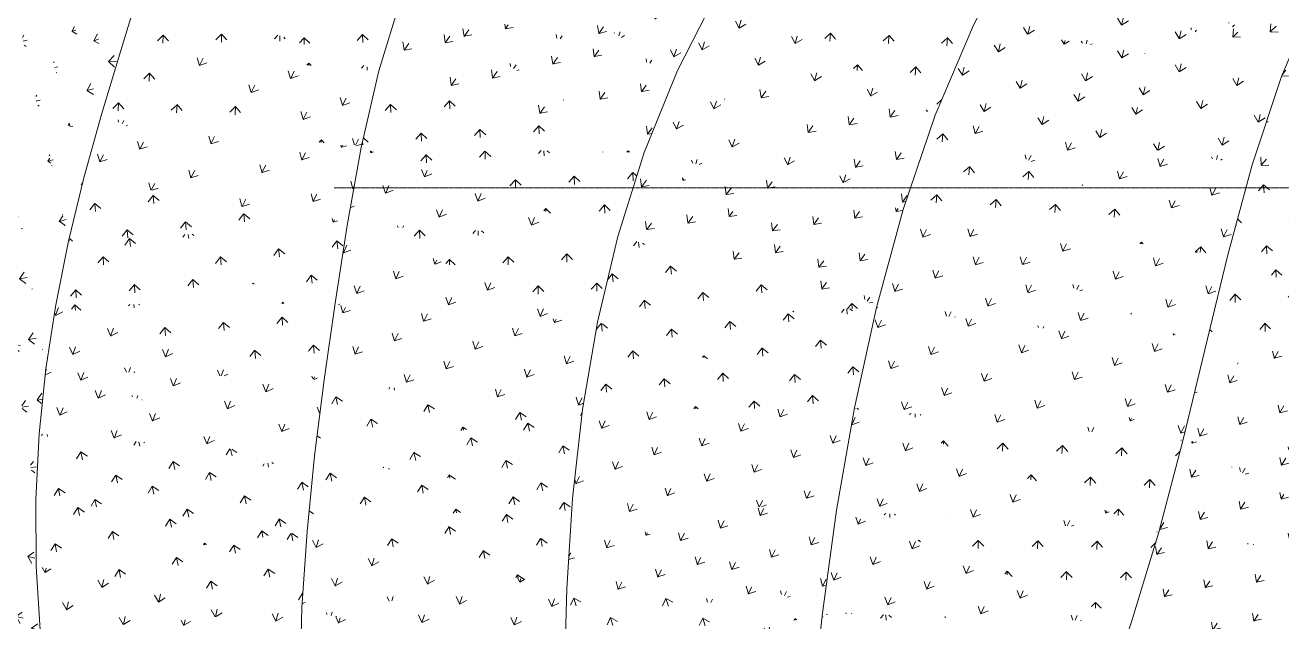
# Model space of a CAD drawing. Header units: millimetres. Extents: x 15878 to 679837, y -72324 to 391440.
# Drawn here: x 80726 to 88078, y -4382 to -890 of the extents above; entities that cross this region are included whole.
import ezdxf

# ---------------------------------------------------------------- set-up
doc = ezdxf.new("R2010")
doc.units = ezdxf.units.MM
doc.linetypes.add('Grid Line__1_200_', pattern=[10.5, 6, -1.5, 1.5, -1.5])
for name, color, linetype, lineweight in [('A-FLOR', 192, 'Continuous', 5), ('A-FLOR-PATT', 8, 'Continuous', 5), ('S-GRID', 1, 'Continuous', 5)]:
    doc.layers.add(name, color=color, linetype=linetype, lineweight=lineweight)

msp = doc.modelspace()

# ---------------------------------------------------------------- hatches: boundary and pattern name
at = {"layer": 'A-FLOR-PATT'}
h = msp.add_hatch(dxfattribs=at)
h.set_pattern_fill('FP_1890', color=256, style=0, pattern_type=2)
h.set_pattern_definition([(17.196, (3758.93, 13429.96), (112.9033, 222.04135), [44.286, -289.738]), (329.123, (3758.93, 13429.96), (112.90255, 222.0415), [45.045, -195.194]), (63.047, (3758.93, 13429.96), (-206.1882, 123.2919), [46.706, -202.391])])
h.paths.add_polyline_path([(81172.2, -1412.6), (81058.9, 1566.4), (79889.3, 3017.9), (79889.3, 2789), (81069.3, -1075.8)], flags=0)
h = msp.add_hatch(dxfattribs=at)
h.set_pattern_fill('FP_1892', color=256, style=0, pattern_type=2)
h.set_pattern_definition([(15.096, (-4049.8, 9642.3), (127.25497, 219.46756), [46.968, -307.287]), (329.363, (-4049.8, 9642.3), (127.25365, 219.4689), [46.804, -202.815]), (59.893, (-4049.8, 9642.3), (-214.7737, 127.20756), [47.567, -206.125])])
h.paths.add_polyline_path([(81069.3, -1783.9), (81172.2, -1412.6), (79889.3, 2789), (79889.3, 2727.4), (81053.8, -1724.5)], flags=0)
h = msp.add_hatch(dxfattribs=at)
h.set_pattern_fill('FP_1888', color=256, style=0, pattern_type=2)
h.set_pattern_definition([(13.219, (-2335.54, 11842.16), (133.94, 215.18427), [46.833, -306.402]), (327.371, (-2335.54, 11842.16), (133.94025, 215.1843), [46.739, -202.537]), (58.1, (-2335.54, 11842.16), (-209.9359, 134.4099), [47.525, -205.94])])
h.paths.add_polyline_path([(80979.8, -2154.9), (81069.3, -1783.9), (79889.3, 2727.4), (79889.3, 2660.7), (80905.1, -1825.3)], flags=0)
h = msp.add_hatch(dxfattribs=at)
h.set_pattern_fill('FP_1882', color=256, style=0, pattern_type=2)
h.set_pattern_definition([(11.699, (-630.03, 13783.46), (139.00133, 211.5214), [46.637, -305.123]), (325.692, (-630.03, 13783.46), (138.9993, 211.5231), [46.636, -202.091]), (56.689, (-630.03, 13783.46), (-205.4514, 140.1953), [47.457, -205.649])])
h.paths.add_polyline_path([(80905.1, -2527), (80979.8, -2154.9), (79889.3, 2660.7), (79889.3, 2590.7), (80847.1, -2234.9)], flags=0)
h = msp.add_hatch(dxfattribs=at)
h.set_pattern_fill('FP_1881', color=256, style=0, pattern_type=2)
h.set_pattern_definition([(10.489, (1229.54, 15610.93), (142.5174, 208.447), [46.332, -303.126]), (324.239, (1229.54, 15610.93), (142.5185, 208.44656), [46.467, -201.358]), (55.639, (1229.54, 15610.93), (-201.10045, 144.83035), [47.346, -205.165])])
h.paths.add_polyline_path([(80847.1, -2901.9), (80905.1, -2527), (79889.3, 2590.7), (79889.3, 2520.6), (80807.5, -2677.5)], flags=0)
h = msp.add_hatch(dxfattribs=at)
h.set_pattern_fill('FP_1889', color=256, style=0, pattern_type=2)
h.set_pattern_definition([(9.535, (3577.96, 17541.36), (144.3705, 205.8499), [45.81, -299.709]), (322.882, (3577.96, 17541.36), (144.3695, 205.8492), [46.176, -200.095]), (54.957, (3577.96, 17541.36), (-196.3758, 148.6125), [47.143, -204.286])])
h.paths.add_polyline_path([(80807.5, -3281.1), (80847.1, -2901.9), (79889.3, 2520.6), (79889.3, 2454.7), (80787.9, -3158.5)], flags=0)
h = msp.add_hatch(dxfattribs=at)
h.set_pattern_fill('FP_1874', color=256, style=0, pattern_type=2)
h.set_pattern_definition([(8.755, (7191.43, 19995.72), (143.92017, 203.4415), [44.799, -293.093]), (321.343, (7191.43, 19995.72), (143.9209, 203.4409), [45.629, -197.724]), (54.724, (7191.43, 19995.72), (-190.0355, 152.00954), [46.725, -202.477])])
h.paths.add_polyline_path([(80787.9, -3666.2), (80807.5, -3281.1), (79889.3, 2454.7), (79889.3, 2398.2), (80749.9, -3409.8)], flags=0)
h = msp.add_hatch(dxfattribs=at)
h.set_pattern_fill('FP_1870', color=256, style=0, pattern_type=2)
h.set_pattern_definition([(359.133, (17909.68, 30753.08), (163.16325, 177.1524), [42.691, -279.306]), (311.101, (17909.68, 30753.08), (163.1639, 177.1518), [45.292, -196.264]), (47.354, (17909.68, 30753.08), (-158.7969, 182.0243), [45.158, -195.685])])
h.paths.add_polyline_path([(79889.3, -8088.8), (80787.9, -3666.2), (79889.3, 2398.2), (79889.3, -8042.5)], flags=0)
h = msp.add_hatch(dxfattribs=at)
h.set_pattern_fill('FP_1891', color=256, style=0, pattern_type=2)
h.set_pattern_definition([(2.177, (853, 18308.08), (172.65277, 186.29797), [47.625, -311.585]), (317.177, (853, 18308.08), (172.6529, 186.2981), [47.625, -206.375]), (47.177, (853, 18308.08), (-186.2981, 172.6529), [47.625, -206.375])])
h.paths.add_polyline_path([(81172.2, -1412.6), (81400.8, -664), (81483.9, -288.2), (81503.2, 86), (81449.6, 457.6), (81343.1, 827.6), (81172.2, 1280.9), (81058.9, 1566.4), (81070.9, 1252.5)], flags=0)
h = msp.add_hatch(dxfattribs=at)
h.set_pattern_fill('FP_1364', color=256, style=0, pattern_type=2)
h.set_pattern_definition([(42.878, (-15365.78, -30671.97), (16.10034, 250.92692), [47.51, -310.835]), (358.352, (-15365.78, -30671.97), (16.0981, 250.9268), [46.237, -200.361]), (86.329, (-15365.78, -30671.97), (-246.4966, 7.09304), [47.145, -204.297])])
h.paths.add_polyline_path([(88074.7, -1190.4), (86836.4, 68), (86533.9, -393.5), (87903.6, -1101.9)], flags=0)
h = msp.add_hatch(dxfattribs=at)
h.set_pattern_fill('FP_1370', color=256, style=0, pattern_type=2)
h.set_pattern_definition([(43.296, (-13744.65, -29289.69), (15.38112, 252.21856), [47.266, -309.234]), (358.183, (-13744.65, -29289.69), (15.3819, 252.2181), [45.789, -198.42]), (86.51, (-13744.65, -29289.69), (-244.0863, 7.74295), [47.379, -205.308])])
h.paths.add_polyline_path([(88074.7, -1190.4), (88285.1, -693.3), (86836.4, 68), (88031.5, -1146.5)], flags=0)
h = msp.add_hatch(dxfattribs=at)
h.set_pattern_fill('FP_1654', color=256, style=0, pattern_type=2)
h.set_pattern_definition([(56.566, (-13622.88, -42613.11), (-43.3201, 247.07147), [47.54, -311.028]), (12.219, (-13622.88, -42613.11), (-43.32275, 247.071), [46.212, -200.253]), (99.945, (-13622.88, -42613.11), (-240.882, -52.16177), [47.033, -203.808])])
h.paths.add_polyline_path([(84542.8, -1155.5), (83096.6, -303.3), (82927.8, -721.7), (83575.1, -895.6)], flags=0)
h = msp.add_hatch(dxfattribs=at)
h.set_pattern_fill('FP_1662', color=256, style=0, pattern_type=2)
h.set_pattern_definition([(72.125, (-8240.52, -63036.24), (-109.66008, 221.33017), [47.571, -311.232]), (28.664, (-8240.52, -63036.24), (-109.6598, 221.3297), [46.967, -203.523]), (116.356, (-8240.52, -63036.24), (-219.7923, -120.15046), [46.314, -200.693])])
h.paths.add_polyline_path([(84542.8, -1155.5), (84781, -689.5), (83096.6, -303.3), (84348.2, -1040.8)], flags=0)
h = msp.add_hatch(dxfattribs=at)
h.set_pattern_fill('FP_1362', color=256, style=0, pattern_type=2)
h.set_pattern_definition([(75.647, (-8263.87, -70227.24), (-123.9333, 213.37664), [47.52, -310.897]), (32.172, (-8263.87, -70227.24), (-123.9331, 213.37763), [47.134, -204.249]), (120.149, (-8263.87, -70227.24), (-212.7827, -133.85364), [46.267, -200.49])])
h.paths.add_polyline_path([(88074.7, -1190.4), (86533.9, -393.5), (86273.1, -890.3), (87903.6, -1161.9)], flags=0)
h = msp.add_hatch(dxfattribs=at)
h.set_pattern_fill('FP_1805', color=256, style=0, pattern_type=2)
h.set_pattern_definition([(269.225, (110001.23, 6321.08), (168.5267, -175.9356), [47.416, -310.216]), (226.339, (110001.23, 6321.08), (168.5256, -175.9357), [47.083, -204.027]), (313.768, (110001.23, 6321.08), (173.3631, 181.6642), [45.68, -197.947])])
h.paths.add_polyline_path([(82795.8, -1158.5), (81400.8, -664), (81286.5, -1039.5), (82692.3, -1150.3)], flags=0)
h = msp.add_hatch(dxfattribs=at)
h.set_pattern_fill('FP_1822', color=256, style=0, pattern_type=2)
h.set_pattern_definition([(271.211, (108853.87, 8346.48), (174.6846, -169.276), [47.366, -309.891]), (228.348, (108853.87, 8346.48), (174.6865, -169.2737), [47.152, -204.325]), (315.901, (108853.87, 8346.48), (167.1343, 187.9013), [45.609, -197.638])])
h.paths.add_polyline_path([(82795.8, -1158.5), (82927.8, -721.7), (81400.8, -664), (82692.3, -1121.8)], flags=0)
h = msp.add_hatch(dxfattribs=at)
h.set_pattern_fill('FP_1657', color=256, style=0, pattern_type=2)
h.set_pattern_definition([(54.835, (-13800.15, -38942.56), (-35.23748, 249.42044), [47.403, -310.133]), (10.079, (-13800.15, -38942.56), (-35.23784, 249.4204), [45.925, -199.009]), (98.042, (-13800.15, -38942.56), (-241.15454, -42.86683), [47.231, -204.666])])
h.paths.add_polyline_path([(84348.2, -1634.9), (82927.8, -721.7), (82795.8, -1158.5), (84258.5, -1607.3)], flags=0)
h = msp.add_hatch(dxfattribs=at)
h.set_pattern_fill('FP_1660', color=256, style=0, pattern_type=2)
h.set_pattern_definition([(54.6, (-14063.82, -40047.98), (-34.70128, 248.7497), [47.511, -310.84]), (10.145, (-14063.82, -40047.98), (-34.7033, 248.7495), [46.15, -199.984]), (97.942, (-14063.82, -40047.98), (-242.28683, -43.35274), [47.092, -204.067])])
h.paths.add_polyline_path([(84348.2, -1634.9), (84542.8, -1155.5), (82927.8, -721.7), (84305.4, -1607.3)], flags=0)
h = msp.add_hatch(dxfattribs=at)
h.set_pattern_fill('FP_1512', color=256, style=0, pattern_type=2)
h.set_pattern_definition([(73.436, (-4759.53, -65852.43), (-113.1112, 216.94735), [47.533, -310.981]), (30.471, (-4759.53, -65852.43), (-113.11, 216.94826), [46.842, -202.982]), (117.536, (-4759.53, -65852.43), (-215.3203, -126.68685), [45.874, -198.789])])
h.paths.add_polyline_path([(86050.4, -1417.4), (84781, -689.5), (84542.8, -1155.5), (85862.5, -1384.7)], flags=0)
h = msp.add_hatch(dxfattribs=at)
h.set_pattern_fill('FP_1519', color=256, style=0, pattern_type=2)
h.set_pattern_definition([(265.719, (112297.1, -1457.83), (157.4973, -184.7493), [47.34, -309.72]), (222.932, (112297.1, -1457.83), (157.498, -184.7491), [47.159, -204.356]), (310.447, (112297.1, -1457.83), (184.1517, 171.313), [45.52, -197.251])])
h.paths.add_polyline_path([(86050.4, -1417.4), (86273.1, -890.3), (84781, -689.5), (86008.8, -1393.6)], flags=0)
h = msp.add_hatch(dxfattribs=at)
h.set_pattern_fill('FP_1198', color=256, style=0, pattern_type=2)
h.set_pattern_definition([(49.336, (-14220.24, -38253.17), (-10.5549, 251.41827), [47.399, -310.11]), (4.641, (-14220.24, -38253.17), (-10.5544, 251.41836), [45.809, -198.507]), (92.404, (-14220.24, -38253.17), (-243.5151, -19.76874), [47.182, -204.457])])
h.paths.add_polyline_path([(89552.7, -1697.3), (88285.1, -693.3), (88074.7, -1190.4), (89324.8, -1619.2)], flags=0)
h = msp.add_hatch(dxfattribs=at)
h.set_pattern_fill('FP_1363', color=256, style=0, pattern_type=2)
h.set_pattern_definition([(76.617, (-8990.11, -70239.59), (-127.62642, 212.60468), [47.576, -311.264]), (32.937, (-8990.1, -70239.6), (-127.6262, 212.6047), [47.069, -203.964]), (120.976, (-8990.1, -70239.6), (-210.68395, -136.4893), [46.495, -201.476])])
h.paths.add_polyline_path([(87903.6, -1708.7), (86273.1, -890.3), (86050.4, -1417.4), (87759.1, -1686)], flags=0)
h = msp.add_hatch(dxfattribs=at)
h.set_pattern_fill('FP_1372', color=256, style=0, pattern_type=2)
h.set_pattern_definition([(76.178, (-8590.57, -69162.91), (-125.45887, 214.7289), [47.614, -311.514]), (32.387, (-8590.57, -69162.91), (-125.4595, 214.7286), [46.907, -203.263]), (120.297, (-8590.57, -69162.91), (-211.25554, -134.00135), [46.63, -202.064])])
h.paths.add_polyline_path([(87903.6, -1708.7), (88074.7, -1190.4), (86273.1, -890.3), (87863.8, -1688.7)], flags=0)
h = msp.add_hatch(dxfattribs=at)
h.set_pattern_fill('FP_1804', color=256, style=0, pattern_type=2)
h.set_pattern_definition([(266.721, (111193.32, 3604.45), (160.7586, -184.2467), [47.478, -310.625]), (223.712, (111193.32, 3604.45), (160.759, -184.246), [47.014, -203.727]), (311.105, (111193.32, 3604.45), (181.2421, 173.2687), [45.848, -198.673])])
h.paths.add_polyline_path([(82692.3, -1607.3), (81286.5, -1039.5), (81172.2, -1412.6), (82609.6, -1596.7)], flags=0)
h = msp.add_hatch(dxfattribs=at)
h.set_pattern_fill('FP_1819', color=256, style=0, pattern_type=2)
h.set_pattern_definition([(63.917, (-9223.98, -47846.94), (-72.86616, 239.72758), [47.489, -310.696]), (19.59, (-9223.98, -47846.94), (-72.8653, 239.7276), [45.844, -198.659]), (106.907, (-9223.98, -47846.94), (-230.35, -81.9795), [46.979, -203.577])])
h.paths.add_polyline_path([(82692.3, -1607.3), (82795.8, -1158.5), (81286.5, -1039.5), (82663.5, -1595.7)], flags=0)
h = msp.add_hatch(dxfattribs=at)
h.set_pattern_fill('FP_1652', color=256, style=0, pattern_type=2)
h.set_pattern_definition([(272.24, (106096.99, 8182.38), (178.8811, -168.0278), [47.469, -310.568]), (229.008, (106097, 8182.38), (178.8803, -168.0286), [47.132, -204.239]), (316.792, (106097, 8182.38), (164.8868, 189.736), [46.017, -199.405])])
h.paths.add_polyline_path([(84348.2, -1634.9), (82795.8, -1158.5), (82692.3, -1607.3), (83531.2, -1621.3)], flags=0)
h = msp.add_hatch(dxfattribs=at)
h.set_pattern_fill('FP_1508', color=256, style=0, pattern_type=2)
h.set_pattern_definition([(71.76, (-7137.49, -62550.23), (-106.3529, 222.81907), [47.613, -311.51]), (28.396, (-7137.5, -62550.23), (-106.35475, 222.8188), [46.627, -202.05]), (115.515, (-7137.5, -62550.23), (-218.7577, -118.2577), [46.294, -200.606])])
h.paths.add_polyline_path([(85862.5, -1969.6), (84542.8, -1155.5), (84348.2, -1634.9), (85705.9, -1935)], flags=0)
h = msp.add_hatch(dxfattribs=at)
h.set_pattern_fill('FP_1517', color=256, style=0, pattern_type=2)
h.set_pattern_definition([(55.257, (-12401.7, -41454.08), (-35.96154, 248.59222), [47.429, -310.305]), (10.711, (-12401.7, -41454.08), (-35.9606, 248.5917), [45.766, -198.32]), (98.232, (-12401.7, -41454.08), (-239.83226, -45.36805), [47.096, -204.083])])
h.paths.add_polyline_path([(85862.5, -1969.6), (86050.4, -1417.4), (84542.8, -1155.5), (85705.9, -1873.1)], flags=0)
h = msp.add_hatch(dxfattribs=at)
h.set_pattern_fill('FP_1216', color=256, style=0, pattern_type=2)
h.set_pattern_definition([(47.849, (-13992.11, -34829.12), (-3.58317, 252.51952), [47.208, -308.858]), (2.705, (-13992.11, -34829.12), (-3.5813, 252.51935), [45.526, -197.279]), (90.813, (-13992.11, -34829.12), (-242.5338, -11.4605), [47.352, -205.193])])
h.paths.add_polyline_path([(89324.8, -2252.7), (88074.7, -1190.4), (87903.6, -1708.7), (89295.4, -2241.4)], flags=0)
h = msp.add_hatch(dxfattribs=at)
h.set_pattern_fill('FP_1803', color=256, style=0, pattern_type=2)
h.set_pattern_definition([(62.017, (-11457.33, -45938.8), (-65.57842, 241.94), [47.511, -310.837]), (17.683, (-11457.33, -45938.8), (-65.58, 241.9403), [45.995, -199.313]), (105.166, (-11457.33, -45938.8), (-233.7182, -74.51267), [47.001, -203.67])])
h.paths.add_polyline_path([(82609.6, -2062), (81172.2, -1412.6), (81069.3, -1783.9), (82539.4, -2049.4)], flags=0)
h = msp.add_hatch(dxfattribs=at)
h.set_pattern_fill('FP_1816', color=256, style=0, pattern_type=2)
h.set_pattern_definition([(62.304, (-10949.1, -45064.91), (-66.39728, 242.57942), [47.4, -310.112]), (17.644, (-10949.1, -45064.9), (-66.3957, 242.5797), [45.758, -198.285]), (105.307, (-10949.1, -45064.9), (-232.5631, -73.96856), [47.157, -204.345])])
h.paths.add_polyline_path([(82609.6, -2062), (82692.3, -1607.3), (81172.2, -1412.6), (82539.4, -2030.3)], flags=0)
h = msp.add_hatch(dxfattribs=at)
h.set_pattern_fill('FP_1359', color=256, style=0, pattern_type=2)
h.set_pattern_definition([(264.471, (109603.26, -4149.65), (156.0928, -192.481), [47.537, -311.009]), (220.773, (109603.26, -4149.65), (156.0935, -192.4805), [47.2, -204.533]), (309.04, (109603.26, -4149.65), (190.64, 164.3956), [46.466, -201.352])])
h.paths.add_polyline_path([(87759.1, -2241.4), (86050.4, -1417.4), (85862.5, -1969.6), (87628.5, -2222.7)], flags=0)
h = msp.add_hatch(dxfattribs=at)
h.set_pattern_fill('FP_1369', color=256, style=0, pattern_type=2)
h.set_pattern_definition([(61.782, (-16103.78, -51189.34), (-67.07908, 242.5576), [47.538, -311.016]), (17.231, (-16103.78, -51189.34), (-67.0793, 242.55787), [46.45, -201.283]), (105.459, (-16103.78, -51189.34), (-236.61365, -73.38504), [47.187, -204.475])])
h.paths.add_polyline_path([(87759.1, -2241.4), (87903.6, -1708.7), (86050.4, -1417.4), (87628.5, -2178.4)], flags=0)
h = msp.add_hatch(dxfattribs=at)
h.set_pattern_fill('FP_1651', color=256, style=0, pattern_type=2)
h.set_pattern_definition([(66.987, (-10387.42, -52408.31), (-86.40282, 235.39277), [47.509, -310.825]), (22.631, (-10387.42, -52408.31), (-86.4017, 235.3928), [46.01, -199.375]), (110.156, (-10387.42, -52408.31), (-226.4897, -94.4229), [47.015, -203.734])])
h.paths.add_polyline_path([(84193.3, -2126.2), (82692.3, -1607.3), (82609.6, -2062), (83531.2, -2099.4)], flags=0)
h = msp.add_hatch(dxfattribs=at)
h.set_pattern_fill('FP_1663', color=256, style=0, pattern_type=2)
h.set_pattern_definition([(271.773, (106740.57, 7500.94), (177.5138, -167.9642), [47.37, -309.915]), (228.65, (106740.57, 7500.94), (177.511, -167.967), [47.243, -204.722]), (316.583, (106740.57, 7500.94), (166.461, 189.1485), [45.822, -198.562])])
h.paths.add_polyline_path([(84193.3, -2126.2), (84348.2, -1634.9), (82692.3, -1607.3), (84074.3, -2085)], flags=0)
h = msp.add_hatch(dxfattribs=at)
h.set_pattern_fill('FP_1509', color=256, style=0, pattern_type=2)
h.set_pattern_definition([(53.746, (-14237.75, -38807.82), (-29.93358, 250.05068), [47.377, -309.96]), (8.976, (-14237.75, -38807.82), (-29.9347, 250.05074), [45.795, -198.446]), (96.827, (-14237.75, -38807.82), (-241.25046, -38.1091), [47.219, -204.617])])
h.paths.add_polyline_path([(85705.9, -2542.1), (84348.2, -1634.9), (84193.3, -2126.2), (84700.8, -2265.7)], flags=0)
h = msp.add_hatch(dxfattribs=at)
h.set_pattern_fill('FP_1534', color=256, style=0, pattern_type=2)
h.set_pattern_definition([(53.848, (-13764.8, -38546.72), (-30.18535, 250.32265), [47.314, -309.548]), (8.931, (-13764.8, -38546.72), (-30.1863, 250.32264), [45.687, -197.976]), (96.876, (-13764.8, -38546.72), (-240.7086, -37.82694), [47.276, -204.861])])
h.paths.add_polyline_path([(85705.9, -2542.1), (85862.5, -1969.6), (84348.2, -1634.9), (85674.8, -2521.3)], flags=0)
h = msp.add_hatch(dxfattribs=at)
h.set_pattern_fill('FP_1188', color=256, style=0, pattern_type=2)
h.set_pattern_definition([(272.793, (105020.11, 4029.05), (179.6664, -164.6909), [47.38, -309.981]), (229.836, (105020.1, 4029.05), (179.6677, -164.6904), [47.168, -204.396]), (317.49, (105020.1, 4029.05), (162.2542, 192.2444), [45.699, -198.029])])
h.paths.add_polyline_path([(89324.8, -2252.7), (87903.6, -1708.7), (87759.1, -2241.4), (88074.7, -2243.7)], flags=0)
h = msp.add_hatch(dxfattribs=at)
h.set_pattern_fill('FP_1802', color=256, style=0, pattern_type=2)
h.set_pattern_definition([(275.977, (103175.43, 13879), (189.1266, -154.2359), [47.354, -309.814]), (232.913, (103175.43, 13879), (189.126, -154.2357), [47.242, -204.714]), (320.802, (103175.43, 13879), (151.9356, 200.9898), [45.758, -198.286])])
h.paths.add_polyline_path([(80979.8, -2154.9), (82609.6, -2062), (81069.3, -1783.9), (81002.2, -2062)], flags=0)
h = msp.add_hatch(dxfattribs=at)
h.set_pattern_fill('FP_1360', color=256, style=0, pattern_type=2)
h.set_pattern_definition([(62.859, (-17143.44, -52206.04), (-71.98163, 241.10455), [47.557, -311.14]), (18.337, (-17143.44, -52206.04), (-71.97816, 241.10604), [46.541, -201.677]), (106.623, (-17143.44, -52206.04), (-235.6131, -78.0943), [47.179, -204.442])])
h.paths.add_polyline_path([(87628.5, -2781.6), (85862.5, -1969.6), (85705.9, -2542.1), (87499, -2765.5)], flags=0)
h = msp.add_hatch(dxfattribs=at)
h.set_pattern_fill('FP_1373', color=256, style=0, pattern_type=2)
h.set_pattern_definition([(62.921, (-16739.86, -52161.45), (-72.1411, 241.25996), [47.536, -311.005]), (18.331, (-16739.86, -52161.45), (-72.14143, 241.2597), [46.488, -201.449]), (106.648, (-16739.86, -52161.45), (-235.35517, -77.9788), [47.215, -204.6])])
h.paths.add_polyline_path([(87628.5, -2781.6), (87759.1, -2241.4), (85862.5, -1969.6), (87614.4, -2775.1)], flags=0)
h = msp.add_hatch(dxfattribs=at)
h.set_pattern_fill('FP_1817', color=256, style=0, pattern_type=2)
h.set_pattern_definition([(276.449, (102302.56, 14485.23), (190.515, -154.3332), [47.465, -310.536]), (233.267, (102302.56, 14485.23), (190.5165, -154.3306), [47.12, -204.186]), (320.99, (102302.56, 14485.23), (150.3043, 201.4038), [45.972, -199.211])])
h.paths.add_polyline_path([(82539.4, -2516.3), (82609.6, -2062), (80979.8, -2154.9), (82527.4, -2513.5)], flags=0)
h = msp.add_hatch(dxfattribs=at)
h.set_pattern_fill('FP_1653', color=256, style=0, pattern_type=2)
h.set_pattern_definition([(65.174, (-11078.02, -49515.27), (-78.4893, 238.69427), [47.433, -310.328]), (20.609, (-11078.02, -49515.27), (-78.4877, 238.69466), [45.813, -198.524]), (108.202, (-11078.02, -49515.27), (-228.69994, -86.0041), [47.113, -204.155])])
h.paths.add_polyline_path([(84074.3, -2628.3), (82609.6, -2062), (82539.4, -2516.3), (83531.2, -2588.6)], flags=0)
h = msp.add_hatch(dxfattribs=at)
h.set_pattern_fill('FP_1659', color=256, style=0, pattern_type=2)
h.set_pattern_definition([(271.265, (106673.97, 7444.08), (175.3675, -170.8951), [47.47, -310.568]), (228.163, (106673.97, 7444.08), (175.3675, -170.8964), [47.075, -203.99]), (315.74, (106673.97, 7444.08), (167.4629, 187.055), [45.912, -198.953])])
h.paths.add_polyline_path([(84074.3, -2628.3), (84193.3, -2126.2), (82609.6, -2062), (83987.4, -2594.7)], flags=0)
h = msp.add_hatch(dxfattribs=at)
h.set_pattern_fill('FP_1507', color=256, style=0, pattern_type=2)
h.set_pattern_definition([(275.786, (102378.75, 10702.09), (188.637, -155.0488), [47.367, -309.899]), (232.707, (102378.75, 10702.1), (188.6358, -155.0514), [47.231, -204.666]), (320.582, (102378.75, 10702.1), (152.6188, 200.3978), [45.784, -198.397])])
h.paths.add_polyline_path([(84074.3, -2628.3), (85705.9, -2542.1), (84193.3, -2126.2), (84094.7, -2542.1)], flags=0)
h = msp.add_hatch(dxfattribs=at)
h.set_pattern_fill('FP_1801', color=256, style=0, pattern_type=2)
h.set_pattern_definition([(273.654, (104421.46, 11662.89), (182.7849, -163.5364), [47.47, -310.572]), (230.46, (104421.46, 11662.89), (182.7855, -163.5354), [47.114, -204.161]), (318.181, (104421.46, 11662.89), (159.968, 193.7775), [45.987, -199.277])])
h.paths.add_polyline_path([(80905.1, -2527), (82539.4, -2516.3), (80979.8, -2154.9), (80907.3, -2516.3)], flags=0)
h = msp.add_hatch(dxfattribs=at)
h.set_pattern_fill('FP_1187', color=256, style=0, pattern_type=2)
h.set_pattern_definition([(271.467, (105624.27, 2965.1), (175.3901, -169.7424), [47.446, -310.417]), (228.518, (105624.27, 2965.1), (175.391, -169.7417), [47.054, -203.899]), (315.938, (105624.27, 2965.1), (166.2273, 188.0056), [45.765, -198.314])])
h.paths.add_polyline_path([(89152.9, -2843.8), (87759.1, -2241.4), (87628.5, -2781.6), (89083.4, -2840.9)], flags=0)
h = msp.add_hatch(dxfattribs=at)
h.set_pattern_fill('FP_1201', color=256, style=0, pattern_type=2)
h.set_pattern_definition([(272.674, (105088.12, 3878.39), (179.3207, -164.6724), [47.352, -309.802]), (229.743, (105088.12, 3878.4), (179.3207, -164.6734), [47.196, -204.514]), (317.439, (105088.12, 3878.4), (162.657, 192.095), [45.649, -197.812])])
h.paths.add_polyline_path([(89152.9, -2843.8), (89324.8, -2252.7), (87759.1, -2241.4), (89013.7, -2783.6)], flags=0)
h = msp.add_hatch(dxfattribs=at)
h.set_pattern_fill('FP_1800', color=256, style=0, pattern_type=2)
h.set_pattern_definition([(70.354, (-10251.28, -54442.88), (-100.59175, 229.50364), [47.545, -311.06]), (26.075, (-10251.28, -54442.88), (-100.5913, 229.50446), [46.166, -200.052]), (113.668, (-10251.28, -54442.88), (-221.15745, -108.22584), [46.984, -203.597])])
h.paths.add_polyline_path([(82475.6, -2965.1), (80905.1, -2527), (80847.1, -2901.9), (82419.5, -2963)], flags=0)
h = msp.add_hatch(dxfattribs=at)
h.set_pattern_fill('FP_1815', color=256, style=0, pattern_type=2)
h.set_pattern_definition([(273.982, (103784.76, 12097.64), (183.7415, -163.5142), [47.526, -310.935]), (230.701, (103784.76, 12097.64), (183.7427, -163.5141), [47.025, -203.775]), (318.334, (103784.76, 12097.64), (158.8486, 194.0818), [46.118, -199.845])])
h.paths.add_polyline_path([(82475.6, -2965.1), (82539.4, -2516.3), (80905.1, -2527), (82470.3, -2963.7)], flags=0)
h = msp.add_hatch(dxfattribs=at)
h.set_pattern_fill('FP_1646', color=256, style=0, pattern_type=2)
h.set_pattern_definition([(63.322, (-12044.67, -46846.4), (-70.61073, 241.58581), [47.366, -309.89]), (18.576, (-12044.67, -46846.4), (-70.60905, 241.5868), [45.695, -198.011]), (106.292, (-12044.67, -46846.4), (-231.0101, -77.63537), [47.193, -204.501])])
h.paths.add_polyline_path([(83987.4, -3139.9), (82539.4, -2516.3), (82475.6, -2965.1), (83928.7, -3133.1)], flags=0)
h = msp.add_hatch(dxfattribs=at)
h.set_pattern_fill('FP_1650', color=256, style=0, pattern_type=2)
h.set_pattern_definition([(63.234, (-11898.02, -47287.92), (-70.34118, 241.42153), [47.407, -310.156]), (18.592, (-11898.02, -47287.92), (-70.33964, 241.4219), [45.77, -198.338]), (106.244, (-11898.02, -47287.92), (-231.36834, -77.8293), [47.149, -204.311])])
h.paths.add_polyline_path([(83987.4, -3139.9), (84074.3, -2628.3), (82539.4, -2516.3), (83964, -3129.8)], flags=0)
h = msp.add_hatch(dxfattribs=at)
h.set_pattern_fill('FP_1515', color=256, style=0, pattern_type=2)
h.set_pattern_definition([(275.884, (102137.06, 10850.57), (188.9262, -155.0783), [47.392, -310.061]), (232.782, (102137.06, 10850.57), (188.926, -155.078), [47.206, -204.561]), (320.62, (102137.06, 10850.57), (152.2796, 200.4936), [45.829, -198.593])])
h.paths.add_polyline_path([(85577.3, -3129.8), (85705.9, -2542.1), (84074.3, -2628.3), (85547.9, -3120)], flags=0)
h = msp.add_hatch(dxfattribs=at)
h.set_pattern_fill('FP_1358', color=256, style=0, pattern_type=2)
h.set_pattern_definition([(64.076, (-17359.75, -52999.52), (-77.05415, 239.7726), [47.536, -311.004]), (19.477, (-17359.75, -52999.52), (-77.0535, 239.7731), [46.499, -201.494]), (107.816, (-17359.75, -52999.52), (-233.8001, -82.69025), [47.222, -204.628])])
h.paths.add_polyline_path([(87499, -3322.4), (85705.9, -2542.1), (85577.3, -3129.8), (86913.8, -3263.8)], flags=0)
h = msp.add_hatch(dxfattribs=at)
h.set_pattern_fill('FP_1367', color=256, style=0, pattern_type=2)
h.set_pattern_definition([(64.035, (-17070.1, -53343.18), (-76.94537, 239.67586), [47.55, -311.094]), (19.481, (-17070.1, -53343.18), (-76.94367, 239.6767), [46.533, -201.643]), (107.799, (-17070.1, -53343.18), (-233.9673, -82.76856), [47.198, -204.526])])
h.paths.add_polyline_path([(87499, -3322.4), (87628.5, -2781.6), (85705.9, -2542.1), (87497.9, -3321.9)], flags=0)
h = msp.add_hatch(dxfattribs=at)
h.set_pattern_fill('FP_1510', color=256, style=0, pattern_type=2)
h.set_pattern_definition([(273.987, (103223.49, 9216.39), (183.3375, -162.7614), [47.491, -310.707]), (230.845, (103223.49, 9216.4), (183.338, -162.762), [47.046, -203.868]), (318.402, (103223.49, 9216.4), (158.4333, 194.568), [45.968, -199.194])])
h.paths.add_polyline_path([(83987.4, -3139.9), (85577.3, -3129.8), (84074.3, -2628.3), (84017.1, -2965.1)], flags=0)
h = msp.add_hatch(dxfattribs=at)
h.set_pattern_fill('FP_1186', color=256, style=0, pattern_type=2)
h.set_pattern_definition([(60.615, (-13313.1, -49608.86), (-58.9241, 244.1367), [47.428, -310.297]), (16.076, (-13313.1, -49608.86), (-58.92377, 244.1372), [45.748, -198.243]), (103.569, (-13313.1, -49608.86), (-234.4504, -67.5637), [47.09, -204.057])])
h.paths.add_polyline_path([(89013.7, -3452.8), (87628.5, -2781.6), (87503.8, -3322.8), (88884.9, -3441.7)], flags=0)
h = msp.add_hatch(dxfattribs=at)
h.set_pattern_fill('FP_1200', color=256, style=0, pattern_type=2)
h.set_pattern_definition([(60.649, (-12923.45, -49684.91), (-59.02061, 244.21216), [47.414, -310.202]), (16.07, (-12923.45, -49684.9), (-59.021, 244.2121), [45.719, -198.118]), (103.586, (-12923.45, -49684.9), (-234.30946, -67.495), [47.108, -204.135])])
h.paths.add_polyline_path([(89013.7, -3452.8), (89152.9, -2843.8), (87628.5, -2781.6), (88884.9, -3390.4)], flags=0)
h = msp.add_hatch(dxfattribs=at)
h.set_pattern_fill('FP_1799', color=256, style=0, pattern_type=2)
h.set_pattern_definition([(68.55, (-11690.73, -51525.6), (-93.24928, 233.47545), [47.464, -310.529]), (23.983, (-11690.73, -51525.6), (-93.25104, 233.4744), [46.002, -199.342]), (111.772, (-11690.73, -51525.6), (-224.1623, -99.7235), [47.139, -204.269])])
h.paths.add_polyline_path([(82419.5, -3409.8), (80847.1, -2901.9), (80807.5, -3281.1), (82374.9, -3406.2)], flags=0)
h = msp.add_hatch(dxfattribs=at)
h.set_pattern_fill('FP_1818', color=256, style=0, pattern_type=2)
h.set_pattern_definition([(68.482, (-11493.4, -51833.88), (-93.03419, 233.36857), [47.487, -310.684]), (23.984, (-11493.4, -51833.88), (-93.03373, 233.3688), [46.053, -199.563]), (111.735, (-11493.4, -51833.88), (-224.40836, -99.8385), [47.105, -204.124])])
h.paths.add_polyline_path([(82419.5, -3409.8), (82475.6, -2965.1), (80847.1, -2901.9), (82374.9, -3395.4)], flags=0)
h = msp.add_hatch(dxfattribs=at)
h.set_pattern_fill('FP_1643', color=256, style=0, pattern_type=2)
h.set_pattern_definition([(282.446, (95923.33, 19152.32), (204.8588, -131.6703), [47.337, -309.704]), (239.481, (95923.33, 19152.32), (204.8595, -131.6689), [47.227, -204.649]), (327.27, (95923.33, 19152.32), (127.9078, 216.9813), [45.661, -197.864])])
h.paths.add_polyline_path([(82419.5, -3409.8), (83987.4, -3139.9), (82475.6, -2965.1), (82453.6, -3139.9)], flags=0)
h = msp.add_hatch(dxfattribs=at)
h.set_pattern_fill('FP_1647', color=256, style=0, pattern_type=2)
h.set_pattern_definition([(282.516, (95739.6, 19224.35), (205.0719, -131.7022), [47.358, -309.84]), (239.532, (95739.6, 19224.35), (205.0712, -131.7022), [47.208, -204.566]), (327.29, (95739.6, 19224.35), (127.6649, 217.0061), [45.698, -198.023])])
h.paths.add_polyline_path([(83928.7, -3659.8), (83987.4, -3139.9), (82419.5, -3409.8), (83894.5, -3654.1)], flags=0)
h = msp.add_hatch(dxfattribs=at)
h.set_pattern_fill('FP_1504', color=256, style=0, pattern_type=2)
h.set_pattern_definition([(65.022, (-12716.17, -50007.17), (-77.97669, 239.35733), [47.374, -309.943]), (20.274, (-12716.17, -50007.17), (-77.9776, 239.35704), [45.746, -198.231]), (108.044, (-12716.17, -50007.17), (-228.8613, -84.5378), [47.201, -204.538])])
h.paths.add_polyline_path([(85473.2, -3727.7), (83987.4, -3139.9), (83928.7, -3659.8), (84074.3, -3666.2)], flags=0)
h = msp.add_hatch(dxfattribs=at)
h.set_pattern_fill('FP_1516', color=256, style=0, pattern_type=2)
h.set_pattern_definition([(64.827, (-12564.7, -50831.18), (-77.37357, 239.01047), [47.457, -310.484]), (20.299, (-12564.7, -50831.18), (-77.3736, 239.01035), [45.906, -198.924]), (107.938, (-12564.7, -50831.18), (-229.62465, -84.9363), [47.104, -204.118])])
h.paths.add_polyline_path([(85473.2, -3727.7), (85577.3, -3129.8), (83987.4, -3139.9), (85390.1, -3694.9)], flags=0)
h = msp.add_hatch(dxfattribs=at)
h.set_pattern_fill('FP_1361', color=256, style=0, pattern_type=2)
h.set_pattern_definition([(65.294, (-17171.74, -53792.22), (-81.8814, 238.25516), [47.515, -310.865]), (20.652, (-17171.74, -53792.22), (-81.88037, 238.2559), [46.421, -201.159]), (108.966, (-17171.74, -53792.22), (-231.67074, -87.319), [47.237, -204.695])])
h.paths.add_polyline_path([(87358.1, -3857), (85577.3, -3129.8), (85473.2, -3727.7), (86913.8, -3826.5)], flags=0)
h = msp.add_hatch(dxfattribs=at)
h.set_pattern_fill('FP_1368', color=256, style=0, pattern_type=2)
h.set_pattern_definition([(266.982, (106620.12, -714.06), (164.4232, -185.8866), [47.557, -311.142]), (223.23, (106620.12, -714.06), (164.425, -185.8848), [47.172, -204.412]), (311.494, (106620.12, -714.06), (183.3087, 172.3155), [46.532, -201.639])])
h.paths.add_polyline_path([(87358.1, -3857), (87499, -3322.4), (85577.3, -3129.8), (87041.5, -3727.7)], flags=0)
h = msp.add_hatch(dxfattribs=at)
h.set_pattern_fill('FP_1814', color=256, style=0, pattern_type=2)
h.set_pattern_definition([(281.903, (95628.15, 20089.3), (204.5146, -135.7353), [47.477, -310.614]), (238.672, (95628.15, 20089.3), (204.514, -135.736), [47.118, -204.176]), (326.428, (95628.15, 20089.3), (130.6563, 214.6566), [46.024, -199.435])])
h.paths.add_polyline_path([(80787.9, -3666.2), (82419.5, -3409.8), (80807.5, -3281.1), (80789.9, -3625.3)], flags=0)
h = msp.add_hatch(dxfattribs=at)
h.set_pattern_fill('FP_1189', color=256, style=0, pattern_type=2)
h.set_pattern_definition([(58.68, (-14754.77, -47320.58), (-50.92262, 246.13252), [47.42, -310.242]), (14.081, (-14754.77, -47320.58), (-50.92055, 246.133), [45.784, -198.396]), (101.689, (-14754.77, -47320.58), (-236.84147, -59.40895), [47.127, -204.218])])
h.paths.add_polyline_path([(88884.9, -4062.8), (87499, -3322.4), (87358.1, -3857), (88755, -4045.3)], flags=0)
h = msp.add_hatch(dxfattribs=at)
h.set_pattern_fill('FP_1202', color=256, style=0, pattern_type=2)
h.set_pattern_definition([(58.831, (-14179.82, -46927.11), (-51.34092, 246.48816), [47.343, -309.743]), (14.039, (-14179.82, -46927.11), (-51.34016, 246.4882), [45.643, -197.784]), (101.765, (-14179.82, -46927.11), (-236.1565, -59.0473), [47.208, -204.57])])
h.paths.add_polyline_path([(88884.9, -4062.8), (89013.7, -3452.8), (87499, -3322.4), (87743.1, -3452.8)], flags=0)
h = msp.add_hatch(dxfattribs=at)
h.set_pattern_fill('FP_1833', color=256, style=0, pattern_type=2)
h.set_pattern_definition([(281.658, (96139.22, 19881.82), (203.7774, -135.6746), [47.418, -310.229]), (238.499, (96139.22, 19881.82), (203.7762, -135.6751), [47.191, -204.494]), (326.344, (96139.22, 19881.82), (131.5092, 214.593), [45.902, -198.909])])
h.paths.add_polyline_path([(82374.9, -3853.1), (82419.5, -3409.8), (80789.9, -3666.4), (82345.4, -3849.6)], flags=0)
h = msp.add_hatch(dxfattribs=at)
h.set_pattern_fill('FP_1642', color=256, style=0, pattern_type=2)
h.set_pattern_definition([(280.33, (97347.34, 17356.22), (199.8105, -140.4653), [47.43, -310.311]), (237.32, (97347.34, 17356.22), (199.8107, -140.4648), [47.11, -204.141]), (324.893, (97347.34, 17356.22), (135.6622, 211.477), [45.796, -198.448])])
h.paths.add_polyline_path([(82374.9, -3853.1), (83928.7, -3659.8), (82419.5, -3409.8), (82394.4, -3659.8)], flags=0)
h = msp.add_hatch(dxfattribs=at)
h.set_pattern_fill('FP_1871', color=256, style=0, pattern_type=2)
h.set_pattern_definition([(346.456, (25268.62, 37659.53), (192.29644, 137.4203), [43.136, -282.216]), (300.136, (25268.62, 37659.53), (192.2965, 137.4194), [46.313, -200.688]), (35.551, (25268.62, 37659.53), (-124.0099, 213.6143), [44.316, -192.036])])
h.paths.add_polyline_path([(79889.3, -8133.5), (80789.9, -4058.6), (80787.9, -3666.2), (79889.3, -8088.8)], flags=0)
h = msp.add_hatch(dxfattribs=at)
h.set_pattern_fill('FP_1798', color=256, style=0, pattern_type=2)
h.set_pattern_definition([(281.041, (95919.45, 19454.8), (202.1554, -140.0624), [47.543, -311.049]), (237.792, (95919.45, 19454.8), (202.1569, -140.0601), [46.956, -203.475]), (325.284, (95919.45, 19454.8), (133.4812, 211.8922), [46.113, -199.823])])
h.paths.add_polyline_path([(80789.9, -4058.6), (82374.9, -3853.1), (80787.9, -3666.2), (80788.9, -3853.1)], flags=0)
h = msp.add_hatch(dxfattribs=at)
h.set_pattern_fill('FP_1648', color=256, style=0, pattern_type=2)
h.set_pattern_definition([(280.53, (96837.32, 17541.71), (200.3993, -140.4838), [47.473, -310.593]), (237.463, (96837.32, 17541.7), (200.398, -140.486), [47.051, -203.886]), (324.969, (96837.32, 17541.7), (134.9627, 211.5522), [45.888, -198.848])])
h.paths.add_polyline_path([(83894.5, -4186.8), (83928.7, -3659.8), (82374.9, -3853.1), (83880.9, -4183.8)], flags=0)
h = msp.add_hatch(dxfattribs=at)
h.set_pattern_fill('FP_1503', color=256, style=0, pattern_type=2)
h.set_pattern_definition([(62.463, (-13721.82, -45829.1), (-66.97154, 243.46378), [47.2, -308.806]), (17.32, (-13721.82, -45829.1), (-66.9717, 243.46335), [45.48, -197.08]), (105.38, (-13721.82, -45829.1), (-231.56224, -72.2098), [47.345, -205.162])])
h.paths.add_polyline_path([(85390.1, -4330.9), (83928.7, -3659.8), (83894.5, -4186.8), (83987.4, -4195.8)], flags=0)
h = msp.add_hatch(dxfattribs=at)
h.set_pattern_fill('FP_1502', color=256, style=0, pattern_type=2)
h.set_pattern_definition([(62.241, (-13785.46, -46849.79), (-66.2667, 243.09348), [47.336, -309.695]), (17.393, (-13785.46, -46849.79), (-66.2667, 243.0943), [45.693, -198.005]), (105.248, (-13785.46, -46849.79), (-232.5552, -72.8469), [47.243, -204.721])])
h.paths.add_polyline_path([(85390.1, -4330.9), (85473.2, -3727.7), (83928.7, -3659.8), (85076.4, -4186.8)], flags=0)
h = msp.add_hatch(dxfattribs=at)
h.set_pattern_fill('FP_1354', color=256, style=0, pattern_type=2)
h.set_pattern_definition([(66.508, (-16476.02, -54513.56), (-86.37337, 236.60726), [47.492, -310.713]), (21.854, (-16476.02, -54513.56), (-86.37335, 236.6068), [46.295, -200.61]), (110.055, (-16476.02, -54513.56), (-229.1607, -91.9093), [47.227, -204.652])])
h.paths.add_polyline_path([(87198.9, -4381.9), (85473.2, -3727.7), (85390.1, -4330.9), (86913.8, -4373.9)], flags=0)
h = msp.add_hatch(dxfattribs=at)
h.set_pattern_fill('FP_1357', color=256, style=0, pattern_type=2)
h.set_pattern_definition([(268.549, (105378.3, 1163.71), (169.2698, -180.217), [47.501, -310.777]), (224.936, (105378.3, 1163.71), (169.269, -180.218), [47.238, -204.697]), (313.206, (105378.3, 1163.71), (178.343, 177.9466), [46.359, -200.887])])
h.paths.add_polyline_path([(87198.9, -4381.9), (87358.1, -3857), (85473.2, -3727.7), (87064.3, -4330.9)], flags=0)
h = msp.add_hatch(dxfattribs=at)
h.set_pattern_fill('FP_1791', color=256, style=0, pattern_type=2)
h.set_pattern_definition([(280.659, (96640.88, 19155.39), (201.0339, -140.0771), [47.475, -310.602]), (237.527, (96640.88, 19155.4), (201.0334, -140.0782), [47.077, -204.001]), (325.131, (96640.88, 19155.4), (134.8067, 211.8195), [45.942, -199.081])])
h.paths.add_polyline_path([(82345.4, -4297.9), (82374.9, -3853.1), (80789.9, -4058.6), (82334.5, -4296.2)], flags=0)
h = msp.add_hatch(dxfattribs=at)
h.set_pattern_fill('FP_1644', color=256, style=0, pattern_type=2)
h.set_pattern_definition([(73.14, (-9322.33, -57497.14), (-110.80661, 224.88823), [47.497, -310.748]), (28.784, (-9322.33, -57497.14), (-110.80783, 224.8879), [45.934, -199.046]), (116.231, (-9322.33, -57497.14), (-214.70904, -117.96124), [47.007, -203.698])])
h.paths.add_polyline_path([(82345.4, -4297.9), (83880.9, -4183.8), (82374.9, -3853.1), (82352.7, -4186.8)], flags=0)
h = msp.add_hatch(dxfattribs=at)
h.set_pattern_fill('FP_1185', color=256, style=0, pattern_type=2)
h.set_pattern_definition([(56.968, (-16298.94, -45504.86), (-44.01305, 247.51812), [47.439, -310.37]), (12.377, (-16298.94, -45504.86), (-44.01564, 247.51724), [45.89, -198.856]), (100.083, (-16298.94, -45504.86), (-239.0581, -52.4582), [47.138, -204.263])])
h.paths.add_polyline_path([(88755, -4666.7), (87358.1, -3857), (87198.9, -4381.9), (88619, -4641.8)], flags=0)
h = msp.add_hatch(dxfattribs=at)
h.set_pattern_fill('FP_1196', color=256, style=0, pattern_type=2)
h.set_pattern_definition([(57.201, (-15544.03, -44756.93), (-44.62911, 248.0957), [47.314, -309.55]), (12.299, (-15544.03, -44756.93), (-44.6289, 248.0954), [45.662, -197.868]), (100.198, (-15544.03, -44756.93), (-237.9402, -51.87697), [47.265, -204.813])])
h.paths.add_polyline_path([(88755, -4666.7), (88884.9, -4062.8), (87358.1, -3857), (87713, -4062.8)], flags=0)
h = msp.add_hatch(dxfattribs=at)
h.set_pattern_fill('FP_1868', color=256, style=0, pattern_type=2)
h.set_pattern_definition([(345.737, (21584.29, 36410.77), (200.883, 133.1223), [44.73, -292.645]), (300.247, (21584.3, 36410.77), (200.8826, 133.12354), [46.935, -203.386]), (33.532, (21584.3, 36410.77), (-126.0927, 216.2427), [45.185, -195.803])])
h.paths.add_polyline_path([(79889.3, -8189.5), (80815.4, -4460), (80787.9, -4068), (79889.3, -8133.5)], flags=0)
h = msp.add_hatch(dxfattribs=at)
h.set_pattern_fill('FP_1773', color=256, style=0, pattern_type=2)
h.set_pattern_definition([(76.99, (-7993.2, -58644.46), (-125.76275, 217.6672), [47.42, -310.242]), (32.381, (-7993.2, -58644.46), (-125.76243, 217.6674), [45.799, -198.462]), (120.019, (-7993.2, -58644.46), (-206.27773, -130.8158), [47.135, -204.252])])
h.paths.add_polyline_path([(80815.4, -4460), (82345.4, -4297.9), (80789.9, -4058.6), (80805.1, -4297.9)], flags=0)
h = msp.add_hatch(dxfattribs=at)
h.set_pattern_fill('FP_1645', color=256, style=0, pattern_type=2)
h.set_pattern_definition([(70.843, (-11185.68, -54303.2), (-101.85524, 230.06068), [47.397, -310.091]), (26.155, (-11185.68, -54303.2), (-101.8561, 230.0597), [45.782, -198.388]), (113.881, (-11185.68, -54303.2), (-219.1668, -107.6317), [47.175, -204.425])])
h.paths.add_polyline_path([(83880.9, -4719.6), (83894.5, -4186.8), (82345.4, -4297.9), (83814.8, -4701.5)], flags=0)
h = msp.add_hatch(dxfattribs=at)
h.set_pattern_fill('FP_1499', color=256, style=0, pattern_type=2)
h.set_pattern_definition([(287.148, (89620.22, 22081.32), (214.6973, -114.6898), [47.357, -309.834]), (244.235, (89620.22, 22081.32), (214.6977, -114.69), [47.182, -204.457]), (331.889, (89620.22, 22081.32), (109.3837, 226.6227), [45.64, -197.771])])
h.paths.add_polyline_path([(83880.9, -4719.6), (85390.1, -4330.9), (83894.5, -4186.8), (83881.3, -4701.5)], flags=0)
h = msp.add_hatch(dxfattribs=at)
h.set_pattern_fill('FP_1789', color=256, style=0, pattern_type=2)
h.set_pattern_definition([(74.743, (-8512.9, -57173.75), (-116.9278, 221.8982), [47.479, -310.627]), (30.339, (-8512.9, -57173.75), (-116.92693, 221.8979), [45.876, -198.794]), (117.787, (-8512.9, -57173.75), (-211.1618, -123.588), [47.029, -203.792])])
h.paths.add_polyline_path([(82334.5, -4747.1), (82345.4, -4297.9), (80815.4, -4460), (82189, -4719.6)], flags=0)
h = msp.add_hatch(dxfattribs=at)
h.set_pattern_fill('FP_1649', color=256, style=0, pattern_type=2)
h.set_pattern_definition([(70.848, (-11447.28, -54193.87), (-101.87228, 230.06662), [47.394, -310.077]), (26.155, (-11447.28, -54193.87), (-101.8744, 230.0652), [45.778, -198.371]), (113.884, (-11447.28, -54193.87), (-219.14897, -107.62134), [47.177, -204.435])])
h.paths.add_polyline_path([(82334.5, -4747.1), (83880.9, -4719.6), (82345.4, -4297.9), (82335.2, -4719.6)], flags=0)
h = msp.add_hatch(dxfattribs=at)
h.set_pattern_fill('FP_1501', color=256, style=0, pattern_type=2)
h.set_pattern_definition([(286.717, (90622.46, 21821.55), (213.3241, -114.3857), [47.205, -308.838]), (243.921, (90622.46, 21821.55), (213.324, -114.3873), [47.305, -204.99]), (331.799, (90622.46, 21821.55), (110.9126, 226.609), [45.386, -196.671])])
h.paths.add_polyline_path([(85324.3, -4934.3), (85390.1, -4330.9), (83894.5, -4721.6), (85222.5, -4919.2)], flags=0)
h = msp.add_hatch(dxfattribs=at)
h.set_pattern_fill('FP_1351', color=256, style=0, pattern_type=2)
h.set_pattern_definition([(67.682, (-15214.82, -55082.33), (-90.337, 234.91993), [47.465, -310.54]), (23.046, (-15214.82, -55082.33), (-90.33853, 234.91885), [46.109, -199.805]), (111.034, (-15214.82, -55082.33), (-226.289, -96.26655), [47.192, -204.499])])
h.paths.add_polyline_path([(85324.3, -4934.3), (87025.1, -4899.2), (85390.1, -4330.9), (85347.7, -4719.6)], flags=0)
h = msp.add_hatch(dxfattribs=at)
h.set_pattern_fill('FP_1355', color=256, style=0, pattern_type=2)
h.set_pattern_definition([(270.679, (103867.61, 3689.66), (175.3847, -172.2647), [47.41, -310.18]), (227.274, (103867.6, 3689.66), (175.385, -172.2642), [47.296, -204.949]), (315.514, (103867.6, 3689.66), (171.1473, 185.3), [46.094, -199.741])])
h.paths.add_polyline_path([(87025.1, -4899.2), (87198.9, -4381.9), (85390.1, -4330.9), (86913.8, -4860.5)], flags=0)

# ---------------------------------------------------------------- linework, layer by layer
at = {"layer": 'A-FLOR'}
for p, q in [((86273.1, -890.3), (86533.9, -393.5)), ((81400.8, -664), (81286.5, -1039.5)), ((82927.8, -721.7), (82795.8, -1158.5)), ((84542.8, -1155.5), (84781, -689.5)), ((88074.7, -1190.4), (88285.1, -693.3)), ((86273.1, -890.3), (86050.4, -1417.4)), ((81286.5, -1039.5), (81172.2, -1412.6)), ((81286.5, -1039.5), (81286.5, -1039.5)), ((82692.3, -1607.3), (82795.8, -1158.5)), ((84542.8, -1155.5), (84348.2, -1634.9)), ((87903.6, -1708.7), (88074.7, -1190.4)), ((81172.2, -1412.6), (81069.3, -1783.9)), ((86050.4, -1417.4), (85862.5, -1969.6)), ((86050.4, -1417.4), (86050.4, -1417.4)), ((82692.3, -1607.3), (82609.6, -2062)), ((84348.2, -1634.9), (84193.3, -2126.2)), ((84348.2, -1634.9), (84348.2, -1634.9)), ((87903.6, -1708.7), (87759.1, -2241.4)), ((80979.8, -2154.9), (81069.3, -1783.9)), ((85862.5, -1969.6), (85705.9, -2542.1)), ((82539.4, -2516.3), (82609.6, -2062)), ((84074.3, -2628.3), (84193.3, -2126.2)), ((80905.1, -2527), (80979.8, -2154.9)), ((87759.1, -2241.4), (87628.5, -2781.6)), ((87759.1, -2241.4), (87759.1, -2241.4)), ((80847.1, -2901.9), (80905.1, -2527)), ((82539.4, -2516.3), (82475.6, -2965.1)), ((85705.9, -2542.1), (85577.3, -3129.8)), ((83987.4, -3139.9), (84074.3, -2628.3)), ((87499, -3322.4), (87628.5, -2781.6)), ((80847.1, -2901.9), (80807.5, -3281.1)), ((82475.6, -2965.1), (82419.5, -3409.8)), ((83987.4, -3139.9), (83928.7, -3659.8)), ((85577.3, -3129.8), (85473.2, -3727.7)), ((85577.3, -3129.8), (85577.3, -3129.8)), ((80807.5, -3281.1), (80787.9, -3666.2)), ((80807.5, -3281.1), (80807.5, -3281.1)), ((87358.1, -3857), (87499, -3322.4)), ((82374.9, -3853.1), (82419.5, -3409.8)), ((80787.9, -3666.2), (80787.9, -3666.2)), ((80787.9, -3666.2), (80789.9, -4058.6)), ((83928.7, -3659.8), (83894.5, -4186.8)), ((83928.7, -3659.8), (83928.7, -3659.8)), ((85390.1, -4330.9), (85473.2, -3727.7)), ((82374.9, -3853.1), (82345.4, -4297.9)), ((87198.9, -4381.9), (87358.1, -3857)), ((80815.4, -4460), (80789.9, -4058.6)), ((83894.5, -4186.8), (83880.9, -4719.6)), ((82345.4, -4297.9), (82334.5, -4747.1)), ((82345.4, -4297.9), (82345.4, -4297.9)), ((85390.1, -4330.9), (85324.3, -4934.3)), ((87198.9, -4381.9), (87025.1, -4899.2))]:
    msp.add_line(p, q, dxfattribs=at)
at = {"layer": 'S-GRID', "color": 254, "linetype": 'Grid Line__1_200_'}
msp.add_line((82534.6, -1842.5), (95034.6, -1842.5), dxfattribs=at)

doc.saveas('drawing.dxf')
